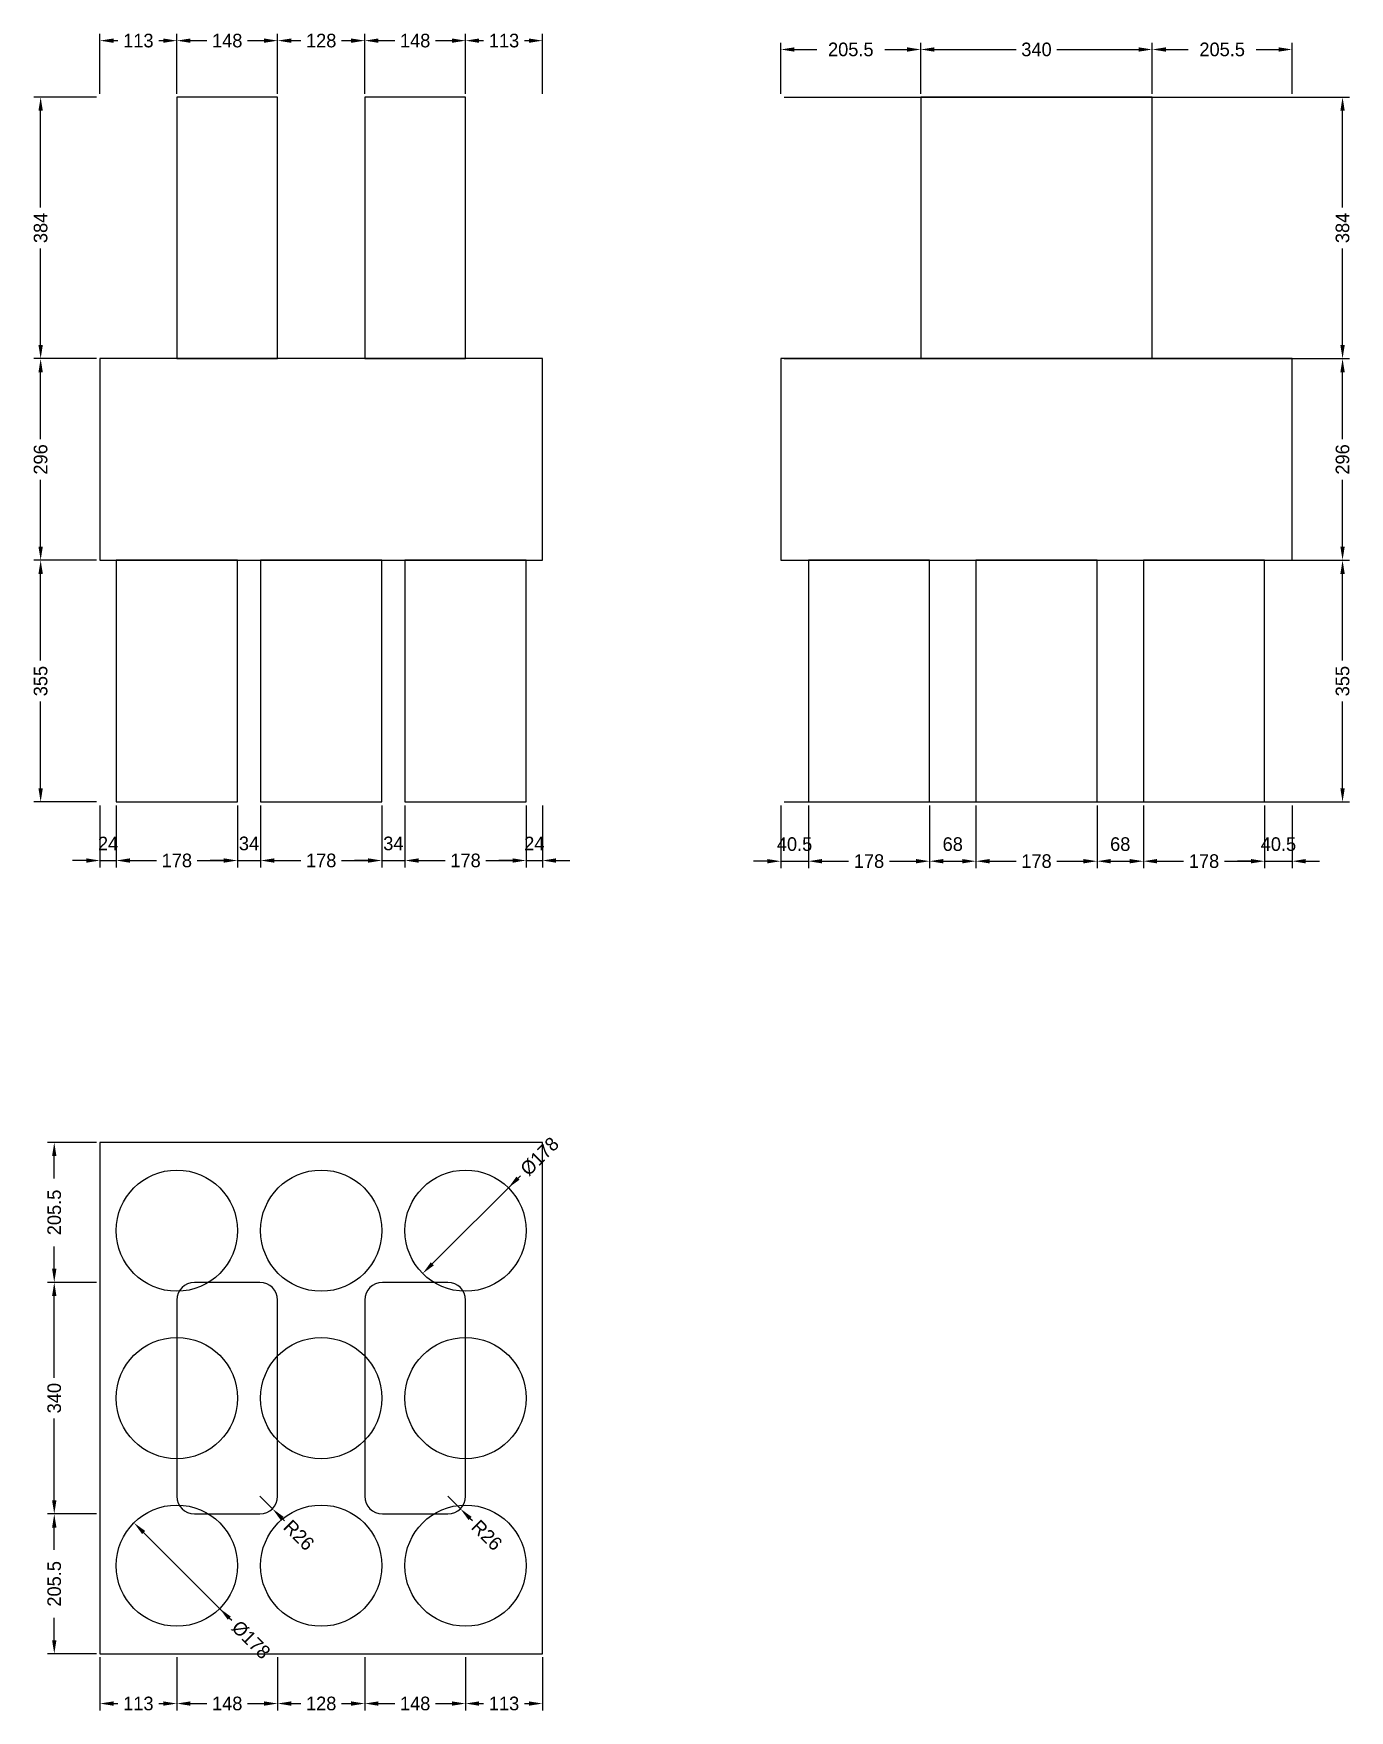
# Model space of a CAD drawing. Header units: metres. Extents: x -97 to 1835, y -83 to 2379.
import ezdxf

# ---------------------------------------------------------------- set-up
doc = ezdxf.new("R2010")
doc.units = ezdxf.units.M
for name, color, linetype in [('chengtai', 7, 'Continuous'), ('dunzhu', 7, 'Continuous'), ('zhuangji', 7, 'Continuous')]:
    doc.layers.add(name, color=color, linetype=linetype)

# ---------------------------------------------------------------- blocks, each defined once
blk = doc.blocks.new('_CLOSEDFILLED')
at = {"color": 0, "linetype": 'BYBLOCK'}
blk.add_solid([(-1, 0.16), (0, 0), (-1, -0.16)], dxfattribs=at)

msp = doc.modelspace()

# ---------------------------------------------------------------- linework, layer by layer
at = {"color": 7}
for p, q in [((0, 2291), (0, 2379)), ((20, 2369), (26.5, 2369)), ((86.5, 2369), (93, 2369)), ((113, 2291), (113, 2379)), ((113, 2291), (113, 2379)), ((133, 2369), (157, 2369)), ((217, 2369), (241, 2369)), ((261, 2291), (261, 2379)), ((261, 2291), (261, 2379)), ((281, 2369), (295, 2369)), ((355, 2369), (369, 2369)), ((389, 2291), (389, 2379)), ((389, 2291), (389, 2379)), ((409, 2369), (433, 2369)), ((493, 2369), (517, 2369)), ((537, 2291), (537, 2379)), ((537, 2291), (537, 2379)), ((557, 2369), (563.5, 2369)), ((623.5, 2369), (630, 2369)), ((650, 2291), (650, 2379)), ((1000, 2291), (1000, 2366)), ((1205.5, 2291), (1205.5, 2366)), ((1205.5, 2291), (1205.5, 2366)), ((1545.5, 2291), (1545.5, 2366)), ((1545.5, 2291), (1545.5, 2366)), ((1751, 2291), (1751, 2366)), ((1020, 2356), (1052.8, 2356)), ((1152.8, 2356), (1185.5, 2356)), ((1225.5, 2356), (1345.5, 2356)), ((1405.5, 2356), (1525.5, 2356)), ((1565.5, 2356), (1598.2, 2356)), ((1698.2, 2356), (1731, 2356)), ((-5, 2286), (-97, 2286)), ((-87, 2124), (-87, 2266)), ((1005, 2286), (1835, 2286)), ((1825, 2124), (1825, 2266)), ((-87, 1922), (-87, 2064)), ((1825, 1922), (1825, 2064)), ((-5, 1902), (-97, 1902)), ((-5, 1902), (-97, 1902)), ((1005, 1902), (1835, 1902)), ((1005, 1902), (1835, 1902)), ((-87, 1784), (-87, 1882)), ((1825, 1784), (1825, 1882)), ((-87, 1626), (-87, 1724)), ((1825, 1626), (1825, 1724)), ((-5, 1606), (-97, 1606)), ((-5, 1606), (-97, 1606)), ((1005, 1606), (1835, 1606)), ((1005, 1606), (1835, 1606)), ((-87, 1458.5), (-87, 1586)), ((1825, 1458.5), (1825, 1586)), ((-87, 1271), (-87, 1398.5)), ((1825, 1271), (1825, 1398.5)), ((-5, 1251), (-97, 1251)), ((0, 1246), (0, 1155)), ((24, 1246), (24, 1155)), ((24, 1246), (24, 1155)), ((202, 1246), (202, 1155)), ((202, 1246), (202, 1155)), ((236, 1246), (236, 1155)), ((236, 1246), (236, 1155)), ((414, 1246), (414, 1155)), ((414, 1246), (414, 1155)), ((448, 1246), (448, 1155)), ((448, 1246), (448, 1155)), ((626, 1246), (626, 1155)), ((626, 1246), (626, 1155)), ((650, 1246), (650, 1155)), ((1000, 1246), (1000, 1154)), ((1005, 1251), (1835, 1251)), ((1040.5, 1246), (1040.5, 1154)), ((1040.5, 1246), (1040.5, 1154)), ((1218.5, 1246), (1218.5, 1154)), ((1218.5, 1246), (1218.5, 1154)), ((1286.5, 1246), (1286.5, 1154)), ((1286.5, 1246), (1286.5, 1154)), ((1464.5, 1246), (1464.5, 1154)), ((1464.5, 1246), (1464.5, 1154)), ((1532.5, 1246), (1532.5, 1154)), ((1532.5, 1246), (1532.5, 1154)), ((1710.5, 1246), (1710.5, 1154)), ((1710.5, 1246), (1710.5, 1154)), ((1751, 1246), (1751, 1154)), ((-20, 1165), (-40, 1165)), ((0, 1165), (24, 1165)), ((44, 1165), (64, 1165)), ((44, 1165), (83, 1165)), ((143, 1165), (182, 1165)), ((182, 1165), (162, 1165)), ((202, 1165), (236, 1165)), ((256, 1165), (276, 1165)), ((256, 1165), (295, 1165)), ((355, 1165), (394, 1165)), ((394, 1165), (374, 1165)), ((414, 1165), (448, 1165)), ((468, 1165), (488, 1165)), ((468, 1165), (507, 1165)), ((567, 1165), (606, 1165)), ((606, 1165), (586, 1165)), ((626, 1165), (650, 1165)), ((670, 1165), (690, 1165)), ((980, 1164), (960, 1164)), ((1000, 1164), (1040.5, 1164)), ((1060.5, 1164), (1080.5, 1164)), ((1060.5, 1164), (1099.5, 1164)), ((1159.5, 1164), (1198.5, 1164)), ((1238.5, 1164), (1266.5, 1164)), ((1306.5, 1164), (1345.5, 1164)), ((1405.5, 1164), (1444.5, 1164)), ((1484.5, 1164), (1512.5, 1164)), ((1552.5, 1164), (1591.5, 1164)), ((1651.5, 1164), (1690.5, 1164)), ((1690.5, 1164), (1670.5, 1164)), ((1710.5, 1164), (1751, 1164)), ((1771, 1164), (1791, 1164)), ((-5, 751), (-77, 751)), ((-67, 698.2), (-67, 731)), ((614.1, 698.6), (488.2, 572.7)), ((617.6, 702.1), (614.1, 698.6)), ((-67, 565.5), (-67, 598.2)), ((-5, 545.5), (-77, 545.5)), ((-5, 545.5), (-77, 545.5)), ((-67, 405.5), (-67, 525.5)), ((-67, 225.5), (-67, 345.5)), ((235, 231.5), (253.4, 213.1)), ((511, 231.5), (529.4, 213.1)), ((-5, 205.5), (-77, 205.5)), ((-5, 205.5), (-77, 205.5)), ((271.1, 195.4), (267.5, 199)), ((547.1, 195.4), (543.5, 199)), ((-67, 152.8), (-67, 185.5)), ((190.1, 52.4), (64.2, 178.3)), ((-67, 20), (-67, 52.8)), ((193.6, 48.9), (190.1, 52.4)), ((-5, 0), (-77, 0)), ((0, -5), (0, -83)), ((113, -5), (113, -83)), ((113, -5), (113, -83)), ((261, -5), (261, -83)), ((261, -5), (261, -83)), ((389, -5), (389, -83)), ((389, -5), (389, -83)), ((537, -5), (537, -83)), ((537, -5), (537, -83)), ((650, -5), (650, -83)), ((20, -73), (26.5, -73)), ((86.5, -73), (93, -73)), ((133, -73), (157, -73)), ((217, -73), (241, -73)), ((281, -73), (295, -73)), ((355, -73), (369, -73)), ((409, -73), (433, -73)), ((493, -73), (517, -73)), ((557, -73), (563.5, -73)), ((623.5, -73), (630, -73))]:
    msp.add_line(p, q, dxfattribs=at)
at = {"layer": 'chengtai'}
for points in [[(0, 1606), (650, 1606), (650, 1902), (0, 1902), (0, 1606)], [(1000, 1606), (1751, 1606), (1751, 1902), (1000, 1902), (1000, 1606)], [(0, 0), (650, 0), (650, 751), (0, 751), (0, 0)]]:
    msp.add_lwpolyline(points, dxfattribs=at)
at = {"layer": 'Defpoints', "color": 7}
for p in [(0, 2369), (113, 2369), (261, 2369), (389, 2369), (537, 2369), (1000, 2356), (1205.5, 2356), (1545.5, 2356), (0, 2286), (0, 2286), (113, 2286), (113, 2286), (261, 2286), (261, 2286), (389, 2286), (389, 2286), (537, 2286), (537, 2286), (650, 2286), (1000, 2286), (1000, 2286), (1205.5, 2286), (1205.5, 2286), (1545.5, 2286), (1545.5, 2286), (1751, 2286), (-87, 1902), (0, 1902), (0, 1902), (1000, 1902), (1000, 1902), (1825, 1902), (-87, 1606), (0, 1606), (0, 1606), (1000, 1606), (1000, 1606), (1825, 1606), (-87, 1251), (0, 1251), (0, 1251), (24, 1251), (24, 1251), (202, 1251), (202, 1251), (236, 1251), (236, 1251), (414, 1251), (414, 1251), (448, 1251), (448, 1251), (626, 1251), (626, 1251), (650, 1251), (1000, 1251), (1000, 1251), (1040.5, 1251), (1040.5, 1251), (1218.5, 1251), (1218.5, 1251), (1286.5, 1251), (1286.5, 1251), (1464.5, 1251), (1464.5, 1251), (1532.5, 1251), (1532.5, 1251), (1710.5, 1251), (1710.5, 1251), (1751, 1251), (1825, 1251), (0, 1165), (24, 1165), (202, 1165), (236, 1165), (414, 1165), (448, 1165), (626, 1165), (1000, 1164), (1040.5, 1164), (1218.5, 1164), (1286.5, 1164), (1464.5, 1164), (1532.5, 1164), (1710.5, 1164), (0, 751), (599.9, 684.4), (537, 621.5), (-67, 545.5), (0, 545.5), (0, 545.5), (235, 231.5), (511, 231.5), (-67, 205.5), (0, 205.5), (0, 205.5), (253.4, 213.1), (529.4, 213.1), (113, 129.5), (175.9, 66.6), (-67, 0), (0, 0), (0, 0), (113, 0), (113, 0), (261, 0), (261, 0), (389, 0), (389, 0), (537, 0), (537, 0), (650, 0), (0, -73), (113, -73), (261, -73), (389, -73), (537, -73)]:
    msp.add_point(p, dxfattribs=at)
at = {"layer": 'dunzhu'}
for p, q in [((235, 545.5), (139, 545.5)), ((511, 545.5), (415, 545.5)), ((113, 519.5), (113, 231.5)), ((261, 231.5), (261, 519.5)), ((389, 519.5), (389, 231.5)), ((537, 231.5), (537, 519.5)), ((139, 205.5), (235, 205.5)), ((415, 205.5), (511, 205.5))]:
    msp.add_line(p, q, dxfattribs=at)
for points in [[(113, 1902), (261, 1902), (261, 2286), (113, 2286), (113, 1902)], [(389, 1902), (537, 1902), (537, 2286), (389, 2286), (389, 1902)], [(1205.5, 1902), (1545.5, 1902), (1545.5, 2286), (1205.5, 2286), (1205.5, 1902)]]:
    msp.add_lwpolyline(points, dxfattribs=at)
for centre, start, end in [((139, 519.5), 90, 180), ((235, 519.5), 0, 90), ((415, 519.5), 90, 180), ((511, 519.5), 0, 90), ((139, 231.5), 180, 270), ((235, 231.5), 270, 360), ((415, 231.5), 180, 270), ((511, 231.5), 270, 360)]:
    msp.add_arc(centre, 26, start, end, dxfattribs=at)
at = {"layer": 'zhuangji'}
for points in [[(24, 1251), (202, 1251), (202, 1606), (24, 1606), (24, 1251)], [(236, 1251), (414, 1251), (414, 1606), (236, 1606), (236, 1251)], [(448, 1251), (626, 1251), (626, 1606), (448, 1606), (448, 1251)], [(1040.5, 1251), (1218.5, 1251), (1218.5, 1606), (1040.5, 1606), (1040.5, 1251)], [(1286.5, 1251), (1464.5, 1251), (1464.5, 1606), (1286.5, 1606), (1286.5, 1251)], [(1532.5, 1251), (1710.5, 1251), (1710.5, 1606), (1532.5, 1606), (1532.5, 1251)]]:
    msp.add_lwpolyline(points, dxfattribs=at)
for centre in [(113, 621.5), (325, 621.5), (537, 621.5), (113, 375.5), (325, 375.5), (537, 375.5), (113, 129.5), (325, 129.5), (537, 129.5)]:
    msp.add_circle(centre, 89, dxfattribs=at)

# ---------------------------------------------------------------- block references
at = {"color": 7, "xscale": 20, "yscale": 20}
for p, rotation in [((0, 2369), 180), ((113, 2369), 180), ((261, 2369), 180), ((389, 2369), 180), ((537, 2369), 180), ((1000, 2356), 180), ((1205.5, 2356), 180), ((1545.5, 2356), 180), ((-87, 2286), 90), ((1825, 2286), 90), ((-87, 1902), 270), ((1825, 1902), 270), ((-87, 1902), 90), ((1825, 1902), 90), ((-87, 1606), 270), ((1825, 1606), 270), ((-87, 1606), 90), ((1825, 1606), 90), ((-87, 1251), 270), ((1825, 1251), 270), ((24, 1165), 180), ((24, 1165), 180), ((236, 1165), 180), ((236, 1165), 180), ((448, 1165), 180), ((448, 1165), 180), ((650, 1165), 180), ((1040.5, 1164), 180), ((1040.5, 1164), 180), ((1218.5, 1164), 180), ((1286.5, 1164), 180), ((1464.5, 1164), 180), ((1532.5, 1164), 180), ((1751, 1164), 180), ((-67, 751), 90), ((599.9, 684.4), 224.99999999999994), ((474.1, 558.6), 224.99999999999994), ((-67, 545.5), 270), ((-67, 545.5), 90), ((-67, 205.5), 270), ((-67, 205.5), 90), ((253.4, 213.1), 135), ((529.4, 213.1), 135.00000000000006), ((50.1, 192.4), 135), ((175.9, 66.6), 135), ((-67, 0), 270), ((0, -73), 180), ((113, -73), 180), ((261, -73), 180), ((389, -73), 180), ((537, -73), 180)]:
    msp.add_blockref('_CLOSEDFILLED', p, dxfattribs=dict(at, rotation=rotation))
for p in [(113, 2369), (261, 2369), (389, 2369), (537, 2369), (650, 2369), (1205.5, 2356), (1545.5, 2356), (1751, 2356), (0, 1165), (202, 1165), (202, 1165), (414, 1165), (414, 1165), (626, 1165), (626, 1165), (1000, 1164), (1218.5, 1164), (1286.5, 1164), (1464.5, 1164), (1532.5, 1164), (1710.5, 1164), (1710.5, 1164), (113, -73), (261, -73), (389, -73), (537, -73), (650, -73)]:
    msp.add_blockref('_CLOSEDFILLED', p, dxfattribs=at)

# ---------------------------------------------------------------- texts
at = {"color": 7, "char_height": 20, "attachment_point": 5}
for s, insert in [('113', (56.5, 2369)), ('148', (187, 2369)), ('128', (325, 2369)), ('148', (463, 2369)), ('113', (593.5, 2369)), ('205.5', (1102.8, 2356)), ('340', (1375.5, 2356)), ('205.5', (1648.2, 2356)), ('24', (12, 1190)), ('34', (219, 1190)), ('34', (431, 1190)), ('24', (638, 1190)), ('40.5', (1020.2, 1189)), ('68', (1252.5, 1189)), ('68', (1498.5, 1189)), ('40.5', (1730.8, 1189)), ('178', (113, 1165)), ('178', (325, 1165)), ('178', (537, 1165)), ('178', (1129.5, 1164)), ('178', (1375.5, 1164)), ('178', (1621.5, 1164)), ('113', (56.5, -73)), ('148', (187, -73)), ('128', (325, -73)), ('148', (463, -73)), ('113', (593.5, -73))]:
    msp.add_mtext(s, dxfattribs=dict(at, insert=insert))
for s, insert, rotation in [('384', (-87, 2094), 90), ('384', (1825, 2094), 90), ('296', (-87, 1754), 90), ('296', (1825, 1754), 90), ('355', (-87, 1428.5), 90), ('355', (1825, 1428.5), 90), ('%%c178', (645.9, 730.4), 45), ('205.5', (-67, 648.2), 90), ('340', (-67, 375.5), 90), ('R26', (292.3, 174.2), 315), ('R26', (568.3, 174.2), 315), ('205.5', (-67, 102.8), 90), ('%%c178', (221.9, 20.6), 315)]:
    msp.add_mtext(s, dxfattribs=dict(at, insert=insert, rotation=rotation))

doc.saveas('drawing.dxf')
